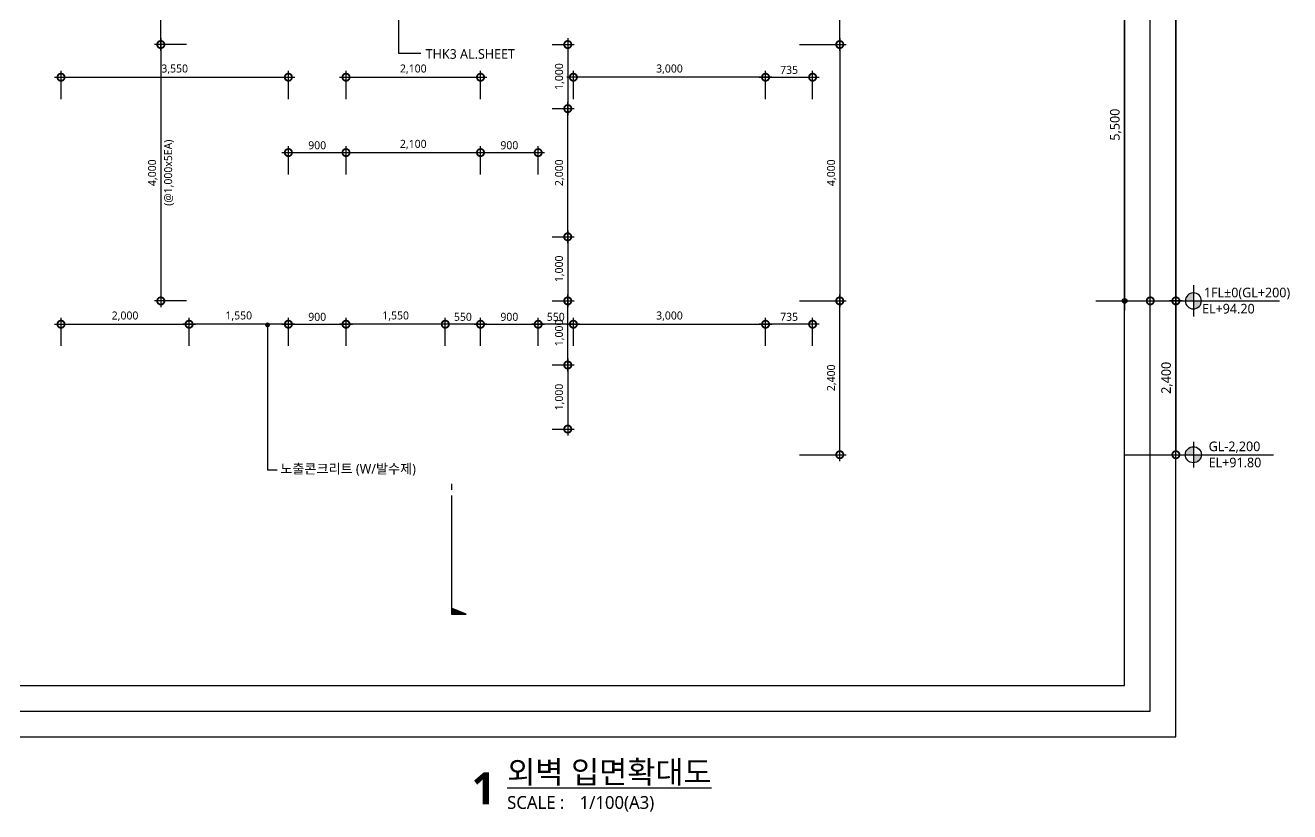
# Model space of a CAD drawing. Header units: millimetres. Extents: x 2568 to 292571, y 1285 to 27671.
# Drawn here: x 89398 to 109140, y 1285 to 13555 of the extents above; entities that cross this region are included whole.
import ezdxf
from ezdxf import colors
from ezdxf.entities.mleader import LeaderData, LeaderLine
from ezdxf.enums import TextEntityAlignment as Align
from ezdxf.math import Vec2, Vec3

# ---------------------------------------------------------------- set-up
doc = ezdxf.new("R2010")
doc.units = ezdxf.units.MM
doc.header["$LTSCALE"] = 200
doc.layers.get('DEFPOINTS').update_dxf_attribs({"color": 137})
for name, color, linetype in [('A-dim', 7, 'Continuous'), ('A-dims', 7, 'Continuous'), ('DIM-INT', 7, 'Continuous'), ('SYM', 6, 'Continuous'), ('SYM-LEAD', 6, 'Continuous'), ('SYM-LEVEL', 7, 'Continuous'), ('TAG', 6, 'Continuous'), ('TEXT', 3, 'Continuous')]:
    doc.layers.add(name, color=color, linetype=linetype)
doc.layers.add('NOPLOT', color=191, linetype='Continuous', plot=False)
doc.styles.add('$0$스타일1', font='malgun.ttf')
doc.styles.add('ARIAL', font='malgun.ttf')
doc.styles.add('T1', font='malgun.ttf')
doc.styles.add('TEXT', font='malgun.ttf')
doc.styles.add('XR-sec$0$스타일1', font='malgun.ttf')
doc.styles.add('맑은고딕', font='malgun.ttf')
doc.styles.add('스타일1', font='malgun.ttf')
doc.styles.add('스타일2', font='malgunbd.ttf')
doc.dimstyles.new('CJA', dxfattribs={"dimscale": 300, "dimtxt": 2.7, "dimasz": 1, "dimexe": 2, "dimexo": 3, "dimgap": 1, "dimtad": 1, "dimdec": 0, "dimzin": 1, "dimdsep": 46, "dimlunit": 6, "dimtxsty": '$0$스타일1', "dimblk": 'CJDOT', "dimcen": 0.09, "dimdle": 1, "dimclrd": 256, "dimclre": 256, "dimclrt": 3, "dimadec": 0, "dimazin": 0, "dimtfac": 1, "dimtdec": 0, "dimtix": 1, "dimtmove": 2, "dimatfit": 3, "dimldrblk": 'CJDOT', "dimfxl": 1, "dimtolj": 1, "dimtzin": 1, "dimarcsym": 0})
doc.dimstyles.new('DIM-QD 1', dxfattribs={"dimtxt": 3, "dimasz": 1.5, "dimexe": 1, "dimexo": 0, "dimgap": 1, "dimtad": 1, "dimdec": 3, "dimdsep": 46, "dimlunit": 6, "dimtxsty": '스타일1', "dimblk1": 'ARCHTICK', "dimblk2": 'ARCHTICK', "dimsah": 1, "dimcen": 0, "dimclrd": 256, "dimclre": 256, "dimclrt": 3, "dimazin": 2, "dimtfac": 1, "dimtdec": 3, "dimtix": 1, "dimtmove": 2, "dimatfit": 3, "dimldrblk": 'ARCHTICK', "dimfxl": 1, "dimtolj": 1, "dimtzin": 0, "dimarcsym": 0})
doc.dimstyles.new('GAUN-50', dxfattribs={"dimscale": 50, "dimtxt": 3, "dimasz": 1, "dimexe": 2, "dimexo": 3, "dimgap": 1, "dimtad": 1, "dimdec": 0, "dimzin": 1, "dimdsep": 46, "dimlunit": 6, "dimtxsty": '스타일1', "dimblk": 'GAUN-DOT', "dimcen": -2, "dimdle": 2, "dimclrd": 256, "dimclre": 256, "dimclrt": 3, "dimadec": 0, "dimazin": 0, "dimtfac": 1, "dimtdec": 0, "dimtix": 1, "dimtmove": 2, "dimatfit": 3, "dimldrblk": 'DOTSMALL', "dimfxl": 1, "dimtolj": 1, "dimtzin": 1, "dimarcsym": 0})
doc.dimstyles.new('HDA-P(N100)', dxfattribs={"dimscale": 50, "dimtxt": 3, "dimasz": 1, "dimexe": 2, "dimexo": 2, "dimgap": 1, "dimtad": 1, "dimdec": 0, "dimzin": 1, "dimdsep": 46, "dimlunit": 6, "dimtxsty": 'T1', "dimblk": 'Z_DOT', "dimcen": 1, "dimclrd": 256, "dimclrt": 3, "dimadec": 0, "dimazin": 0, "dimtfac": 1, "dimtdec": 0, "dimtix": 1, "dimtmove": 2, "dimatfit": 3, "dimldrblk": 'DOT', "dimfxl": 1, "dimtolj": 1, "dimtzin": 1, "dimarcsym": 0})

# ---------------------------------------------------------------- blocks, each defined once
blk = doc.blocks.new('*U388')
at = {"linetype": 'ByBlock', "lineweight": -2}
h = blk.add_hatch(color=0, dxfattribs=at)
h.paths.add_polyline_path([(0, 300, 0.198912), (-212, 212), (0, 424)])
h.paths.add_polyline_path([(-212, -212), (-424, 0), (-212, 212, 0.414214)])
h.paths.add_polyline_path([(-212, -212, 0.198912), (0, -300), (0, -424)])
blk.add_hatch(color=0, dxfattribs=at).paths.add_polyline_path([(-250, -21238), (0, -21138), (0, -21238)])
at = {"color": 0, "linetype": 'ByBlock', "lineweight": -2}
blk.add_lwpolyline([(0, 300, 1), (0, -300, 1), (0, 300), (0, 424), (-424, 0), (0, -424), (0, -300), (0, -424)], format="xyb", dxfattribs=at)
for points in [[(0, -300), (0, -972)], [(0, -1072), (0, -1172)], [(0, -19022), (0, -19122)], [(0, -19222), (0, -21238), (-250, -21238), (0, -21138)]]:
    blk.add_lwpolyline(points, dxfattribs=at)
at = {"color": 6, "style": 'TEXT', "width": 0.9}
blk.add_attdef('상세번호', text='', height=225, dxfattribs=at).set_placement((0, 0), align=Align.MIDDLE_CENTER)
blk = doc.blocks.new('dwgtitle')
at = {"layer": 'SYM', "color": 3, "style": '스타일1'}
blk.add_text('SCALE :', height=4, dxfattribs=at).set_placement((12.25, -1.4))
for tag, p, height in [('%%UTITLE', (12.25, 6.59), 7), ('1/100', (34.89, -1.4), 4)]:
    blk.add_attdef(tag, p, '', height=height, dxfattribs=at)
at = {"layer": 'SYM', "color": 6, "style": '스타일2'}
blk.add_attdef('A', text='', height=10, dxfattribs=at).set_placement((4.89, 5), align=Align.MIDDLE)
blk = doc.blocks.new('_DotSmall')
at = {"color": 0, "linetype": 'ByBlock', "const_width": 0.5}
blk.add_lwpolyline([(-0.0625, 0, 1), (0.0625, 0, 1)], format="xyb", close=True, dxfattribs=at)
blk = doc.blocks.new('*D157')
at = {"layer": 'DEFPOINTS', "color": 0, "transparency": 16777216}
for p in [(101335, 13255), (101335, 9255), (102115, 9255)]:
    blk.add_point(p, dxfattribs=at)
at = {"layer": 'DIM-INT', "color": 7, "lineweight": -2, "transparency": 16777216}
for p, q in [((101485, 13255), (102215, 13255)), ((102115, 13355), (102115, 9155)), ((101485, 9255), (102215, 9255))]:
    blk.add_line(p, q, dxfattribs=at)
at = {"layer": 'DIM-INT', "color": 7, "lineweight": -2, "transparency": 16777216, "xscale": 225, "yscale": 225, "zscale": 225}
for p, rotation in [((102115, 13255), 90), ((102115, 9255), 270)]:
    blk.add_blockref('_DotSmall', p, dxfattribs=dict(at, rotation=rotation))
at = {"layer": 'DIM-INT', "color": 3, "transparency": 16777216, "insert": (101990, 11255), "char_height": 125, "attachment_point": 5, "rotation": 90, "style": '스타일1'}
blk.add_mtext('\\A1;4,000', dxfattribs=at)
blk = doc.blocks.new('CJDOT')
blk.add_line((-2, 0), (2, 0))
at = {"const_width": 0.5}
blk.add_lwpolyline([(-0.25, 0, 1), (0.25, 0, 1)], format="xyb", close=True, dxfattribs=at)
blk = doc.blocks.new('*D158')
at = {"layer": 'DEFPOINTS', "color": 0, "transparency": 16777216}
for p in [(101335, 9255), (102115, 9255), (101335, 6855)]:
    blk.add_point(p, dxfattribs=at)
at = {"layer": 'DIM-INT', "color": 7, "lineweight": -2, "transparency": 16777216}
for p, q in [((102115, 6755), (102115, 9355)), ((101485, 9255), (102215, 9255)), ((101485, 6855), (102215, 6855))]:
    blk.add_line(p, q, dxfattribs=at)
at = {"layer": 'DIM-INT', "color": 7, "lineweight": -2, "transparency": 16777216, "xscale": 225, "yscale": 225, "zscale": 225}
for p, rotation in [((102115, 9255), 90), ((102115, 6855), 270)]:
    blk.add_blockref('_DotSmall', p, dxfattribs=dict(at, rotation=rotation))
at = {"layer": 'DIM-INT', "color": 3, "transparency": 16777216, "insert": (101990, 8055), "char_height": 125, "attachment_point": 5, "rotation": 90, "style": '스타일1'}
blk.add_mtext('\\A1;2,400', dxfattribs=at)
blk = doc.blocks.new('*D159')
at = {"layer": 'DEFPOINTS', "color": 0, "transparency": 16777216}
for p in [(101806, 15255), (102115, 15255), (101806, 13255)]:
    blk.add_point(p, dxfattribs=at)
at = {"layer": 'DIM-INT', "color": 7, "lineweight": -2, "transparency": 16777216}
for p, q in [((101956, 15255), (102215, 15255)), ((102115, 13155), (102115, 15355)), ((101956, 13255), (102215, 13255))]:
    blk.add_line(p, q, dxfattribs=at)
at = {"layer": 'DIM-INT', "color": 7, "lineweight": -2, "transparency": 16777216, "xscale": 225, "yscale": 225, "zscale": 225}
for p, rotation in [((102115, 15255), 90), ((102115, 13255), 270)]:
    blk.add_blockref('_DotSmall', p, dxfattribs=dict(at, rotation=rotation))
at = {"layer": 'DIM-INT', "color": 3, "transparency": 16777216, "insert": (101990, 14255), "char_height": 125, "attachment_point": 5, "rotation": 90, "style": '스타일1'}
blk.add_mtext('\\A1;2,000', dxfattribs=at)
blk = doc.blocks.new('*D162')
at = {"layer": 'DEFPOINTS', "color": 0, "transparency": 16777216}
for p in [(96506, 11569), (94406, 11079), (96506, 11079)]:
    blk.add_point(p, dxfattribs=at)
at = {"layer": 'DIM-INT', "color": 7, "lineweight": -2, "transparency": 16777216}
for p, q in [((94406, 11229), (94406, 11669)), ((96506, 11229), (96506, 11669)), ((94306, 11569), (96606, 11569))]:
    blk.add_line(p, q, dxfattribs=at)
at = {"layer": 'DIM-INT', "color": 7, "lineweight": -2, "transparency": 16777216, "xscale": 225, "yscale": 225, "zscale": 225, "rotation": 180}
blk.add_blockref('_DotSmall', (94406, 11569), dxfattribs=at)
at = {"layer": 'DIM-INT', "color": 7, "lineweight": -2, "transparency": 16777216, "xscale": 225, "yscale": 225, "zscale": 225}
blk.add_blockref('_DotSmall', (96506, 11569), dxfattribs=at)
at = {"layer": 'DIM-INT', "color": 3, "transparency": 16777216, "insert": (95456, 11694), "char_height": 125, "attachment_point": 5, "style": '스타일1'}
blk.add_mtext('\\A1;2,100', dxfattribs=at)
blk = doc.blocks.new('*D163')
at = {"layer": 'DEFPOINTS', "color": 0, "transparency": 16777216}
for p in [(94406, 11569), (93506, 11079), (94406, 11079)]:
    blk.add_point(p, dxfattribs=at)
at = {"layer": 'DIM-INT', "color": 7, "lineweight": -2, "transparency": 16777216}
for p, q in [((93506, 11229), (93506, 11669)), ((94406, 11229), (94406, 11669)), ((93406, 11569), (94506, 11569))]:
    blk.add_line(p, q, dxfattribs=at)
at = {"layer": 'DIM-INT', "color": 7, "lineweight": -2, "transparency": 16777216, "xscale": 225, "yscale": 225, "zscale": 225, "rotation": 180}
blk.add_blockref('_DotSmall', (93506, 11569), dxfattribs=at)
at = {"layer": 'DIM-INT', "color": 7, "lineweight": -2, "transparency": 16777216, "xscale": 225, "yscale": 225, "zscale": 225}
blk.add_blockref('_DotSmall', (94406, 11569), dxfattribs=at)
at = {"layer": 'DIM-INT', "color": 3, "transparency": 16777216, "insert": (93956, 11683), "char_height": 125, "attachment_point": 5, "style": '스타일1'}
blk.add_mtext('\\A1;900', dxfattribs=at)
blk = doc.blocks.new('*D164')
at = {"layer": 'DEFPOINTS', "color": 0, "transparency": 16777216}
for p in [(97406, 11569), (96506, 11079), (97406, 11079)]:
    blk.add_point(p, dxfattribs=at)
at = {"layer": 'DIM-INT', "color": 7, "lineweight": -2, "transparency": 16777216}
for p, q in [((96506, 11229), (96506, 11669)), ((97406, 11229), (97406, 11669)), ((96406, 11569), (97506, 11569))]:
    blk.add_line(p, q, dxfattribs=at)
at = {"layer": 'DIM-INT', "color": 7, "lineweight": -2, "transparency": 16777216, "xscale": 225, "yscale": 225, "zscale": 225, "rotation": 180}
blk.add_blockref('_DotSmall', (96506, 11569), dxfattribs=at)
at = {"layer": 'DIM-INT', "color": 7, "lineweight": -2, "transparency": 16777216, "xscale": 225, "yscale": 225, "zscale": 225}
blk.add_blockref('_DotSmall', (97406, 11569), dxfattribs=at)
at = {"layer": 'DIM-INT', "color": 3, "transparency": 16777216, "insert": (96956, 11683), "char_height": 125, "attachment_point": 5, "style": '스타일1'}
blk.add_mtext('\\A1;900', dxfattribs=at)
blk = doc.blocks.new('*D165')
at = {"layer": 'DEFPOINTS', "color": 0, "transparency": 16777216}
for p in [(97956, 12745), (97956, 12255), (100956, 12255)]:
    blk.add_point(p, dxfattribs=at)
at = {"layer": 'DIM-INT', "color": 7, "lineweight": -2, "transparency": 16777216}
for p, q in [((97956, 12405), (97956, 12845)), ((100956, 12405), (100956, 12845)), ((101056, 12745), (97856, 12745))]:
    blk.add_line(p, q, dxfattribs=at)
at = {"layer": 'DIM-INT', "color": 7, "lineweight": -2, "transparency": 16777216, "xscale": 225, "yscale": 225, "zscale": 225, "rotation": 180}
blk.add_blockref('_DotSmall', (97956, 12745), dxfattribs=at)
at = {"layer": 'DIM-INT', "color": 7, "lineweight": -2, "transparency": 16777216, "xscale": 225, "yscale": 225, "zscale": 225}
blk.add_blockref('_DotSmall', (100956, 12745), dxfattribs=at)
at = {"layer": 'DIM-INT', "color": 3, "transparency": 16777216, "insert": (99456, 12870), "char_height": 125, "attachment_point": 5, "style": '스타일1'}
blk.add_mtext('\\A1;3,000', dxfattribs=at)
blk = doc.blocks.new('*D166')
at = {"layer": 'DEFPOINTS', "color": 0, "transparency": 16777216}
for p in [(101691, 12745), (100956, 12255), (101691, 12255)]:
    blk.add_point(p, dxfattribs=at)
at = {"layer": 'DIM-INT', "color": 7, "lineweight": -2, "transparency": 16777216}
for p, q in [((100956, 12405), (100956, 12845)), ((101691, 12405), (101691, 12845)), ((100856, 12745), (101791, 12745))]:
    blk.add_line(p, q, dxfattribs=at)
at = {"layer": 'DIM-INT', "color": 7, "lineweight": -2, "transparency": 16777216, "xscale": 225, "yscale": 225, "zscale": 225, "rotation": 180}
blk.add_blockref('_DotSmall', (100956, 12745), dxfattribs=at)
at = {"layer": 'DIM-INT', "color": 7, "lineweight": -2, "transparency": 16777216, "xscale": 225, "yscale": 225, "zscale": 225}
blk.add_blockref('_DotSmall', (101691, 12745), dxfattribs=at)
at = {"layer": 'DIM-INT', "color": 3, "transparency": 16777216, "insert": (101324, 12859), "char_height": 125, "attachment_point": 5, "style": '스타일1'}
blk.add_mtext('\\A1;735', dxfattribs=at)
blk = doc.blocks.new('*D167')
at = {"layer": 'DEFPOINTS', "color": 0, "transparency": 16777216}
for p in [(93506, 12745), (89956, 12255), (93506, 12255)]:
    blk.add_point(p, dxfattribs=at)
at = {"layer": 'DIM-INT', "color": 7, "lineweight": -2, "transparency": 16777216}
for p, q in [((89956, 12405), (89956, 12845)), ((93506, 12405), (93506, 12845)), ((89856, 12745), (93606, 12745))]:
    blk.add_line(p, q, dxfattribs=at)
at = {"layer": 'DIM-INT', "color": 7, "lineweight": -2, "transparency": 16777216, "xscale": 225, "yscale": 225, "zscale": 225, "rotation": 180}
blk.add_blockref('_DotSmall', (89956, 12745), dxfattribs=at)
at = {"layer": 'DIM-INT', "color": 7, "lineweight": -2, "transparency": 16777216, "xscale": 225, "yscale": 225, "zscale": 225}
blk.add_blockref('_DotSmall', (93506, 12745), dxfattribs=at)
at = {"layer": 'DIM-INT', "color": 3, "transparency": 16777216, "insert": (91731, 12870), "char_height": 125, "attachment_point": 5, "style": '스타일1'}
blk.add_mtext('\\A1;3,550', dxfattribs=at)
blk = doc.blocks.new('*D177')
at = {"layer": 'DEFPOINTS', "color": 0, "transparency": 16777216}
for p in [(91514, 15255), (91823, 15255), (91823, 13255)]:
    blk.add_point(p, dxfattribs=at)
at = {"layer": 'DIM-INT', "color": 7, "lineweight": -2, "transparency": 16777216}
for p, q in [((91673, 15255), (91414, 15255)), ((91514, 13155), (91514, 15355)), ((91673, 13255), (91414, 13255))]:
    blk.add_line(p, q, dxfattribs=at)
at = {"layer": 'DIM-INT', "color": 7, "lineweight": -2, "transparency": 16777216, "xscale": 225, "yscale": 225, "zscale": 225}
for p, rotation in [((91514, 15255), 90), ((91514, 13255), 270)]:
    blk.add_blockref('_DotSmall', p, dxfattribs=dict(at, rotation=rotation))
at = {"layer": 'DIM-INT', "color": 3, "transparency": 16777216, "insert": (91389, 14255), "char_height": 125, "attachment_point": 5, "rotation": 90, "style": '스타일1'}
blk.add_mtext('\\A1;2,000', dxfattribs=at)
blk = doc.blocks.new('*D178')
at = {"layer": 'DEFPOINTS', "color": 0, "transparency": 16777216}
for p in [(92064, 13255), (91514, 9255), (92064, 9255)]:
    blk.add_point(p, dxfattribs=at)
at = {"layer": 'DIM-INT', "color": 7, "lineweight": -2, "transparency": 16777216}
for p, q in [((91914, 13255), (91414, 13255)), ((91514, 13355), (91514, 9155)), ((91914, 9255), (91414, 9255))]:
    blk.add_line(p, q, dxfattribs=at)
at = {"layer": 'DIM-INT', "color": 7, "lineweight": -2, "transparency": 16777216, "xscale": 225, "yscale": 225, "zscale": 225}
for p, rotation in [((91514, 13255), 90), ((91514, 9255), 270)]:
    blk.add_blockref('_DotSmall', p, dxfattribs=dict(at, rotation=rotation))
at = {"layer": 'DIM-INT', "color": 3, "transparency": 16777216, "char_height": 125, "attachment_point": 5, "rotation": 90, "style": '스타일1'}
for s, insert in [('\\A1;(@1,000x5EA)', (91642, 11255)), ('\\A1;4,000', (91389, 11255))]:
    blk.add_mtext(s, dxfattribs=dict(at, insert=insert))
blk = doc.blocks.new('GAUN-DOT')
at = {"linetype": 'ByBlock'}
for p, q in [((2, 0), (-2, 0)), ((0, -2), (0, 2))]:
    blk.add_line(p, q, dxfattribs=at)
at = {"const_width": 2.25}
blk.add_lwpolyline([(0, 0.28125, 1), (0, -0.28125, 1)], format="xyb", close=True, dxfattribs=at)
blk = doc.blocks.new('*D194')
at = {"layer": 'A-dim', "lineweight": -2, "transparency": 16777216}
for p, q in [((106163, 20355), (107463, 20355)), ((107363, 20305), (107363, 9305)), ((106163, 9255), (107463, 9255))]:
    blk.add_line(p, q, dxfattribs=at)
at = {"layer": 'DEFPOINTS', "color": 0, "transparency": 16777216}
for p in [(106013, 20355), (106013, 9255), (107363, 9255)]:
    blk.add_point(p, dxfattribs=at)
at = {"layer": 'A-dim', "lineweight": -2, "transparency": 16777216, "xscale": 50, "yscale": 50, "zscale": 50}
for p, rotation in [((107363, 20355), 90), ((107363, 9255), 270)]:
    blk.add_blockref('GAUN-DOT', p, dxfattribs=dict(at, rotation=rotation))
at = {"layer": 'A-dim', "color": 3, "transparency": 16777216, "insert": (107223, 14805), "char_height": 150, "attachment_point": 5, "rotation": 90, "style": '스타일1'}
blk.add_mtext('\\A1;11,100', dxfattribs=at)
blk = doc.blocks.new('Z_DOT')
at = {"layer": 'A-dims', "color": 0}
for p, q in [((-3, 0), (3, 0)), ((0, -3), (0, 3))]:
    blk.add_line(p, q, dxfattribs=at)
for radius in [0.75, 0.375]:
    blk.add_circle((0, 0), radius, dxfattribs=at)
blk = doc.blocks.new('*D195')
at = {"layer": 'A-dim', "color": 0, "lineweight": -2, "transparency": 16777216}
for p, q in [((106113, 14755), (106663, 14755)), ((106113, 9255), (106663, 9255))]:
    blk.add_line(p, q, dxfattribs=at)
at = {"layer": 'A-dim', "lineweight": -2, "transparency": 16777216}
blk.add_line((106563, 14705), (106563, 9305), dxfattribs=at)
at = {"layer": 'DEFPOINTS', "color": 0, "transparency": 16777216}
for p in [(106013, 14755), (106013, 9255), (106563, 9255)]:
    blk.add_point(p, dxfattribs=at)
at = {"layer": 'A-dim', "lineweight": -2, "transparency": 16777216, "xscale": 50, "yscale": 50, "zscale": 50}
for p, rotation in [((106563, 14755), 90), ((106563, 9255), 270)]:
    blk.add_blockref('Z_DOT', p, dxfattribs=dict(at, rotation=rotation))
at = {"layer": 'A-dim', "color": 3, "transparency": 16777216, "insert": (106423, 12005), "char_height": 150, "attachment_point": 5, "rotation": 90, "style": 'T1'}
blk.add_mtext('\\A1;5,500', dxfattribs=at)
blk = doc.blocks.new('_DOT')
at = {"color": 0, "linetype": 'ByBlock'}
blk.add_line((-0.5, 0), (-1, 0), dxfattribs=at)
at = {"color": 0, "linetype": 'ByBlock', "const_width": 0.5}
blk.add_lwpolyline([(-0.25, 0, 1), (0.25, 0, 1)], format="xyb", close=True, dxfattribs=at)
blk = doc.blocks.new('*D196')
at = {"layer": 'A-dim', "lineweight": -2, "transparency": 16777216}
for p, q in [((106563, 9255), (107463, 9255)), ((107363, 9205), (107363, 6905)), ((106563, 6855), (107463, 6855))]:
    blk.add_line(p, q, dxfattribs=at)
at = {"layer": 'DEFPOINTS', "color": 0, "transparency": 16777216}
for p in [(106413, 9255), (106413, 6855), (107363, 6855)]:
    blk.add_point(p, dxfattribs=at)
at = {"layer": 'A-dim', "lineweight": -2, "transparency": 16777216, "xscale": 50, "yscale": 50, "zscale": 50}
for p, rotation in [((107363, 9255), 90), ((107363, 6855), 270)]:
    blk.add_blockref('GAUN-DOT', p, dxfattribs=dict(at, rotation=rotation))
at = {"layer": 'A-dim', "color": 3, "transparency": 16777216, "insert": (107223, 8055), "char_height": 150, "attachment_point": 5, "rotation": 90, "style": '스타일1'}
blk.add_mtext('\\A1;2,400', dxfattribs=at)
blk = doc.blocks.new('*D197')
at = {"layer": 'A-dim', "lineweight": -2, "transparency": 16777216}
for p, q in [((106163, 19255), (107063, 19255)), ((106963, 9305), (106963, 19205)), ((106163, 9255), (107063, 9255))]:
    blk.add_line(p, q, dxfattribs=at)
at = {"layer": 'DEFPOINTS', "color": 0, "transparency": 16777216}
for p in [(106013, 19255), (106963, 19255), (106013, 9255)]:
    blk.add_point(p, dxfattribs=at)
at = {"layer": 'A-dim', "lineweight": -2, "transparency": 16777216, "xscale": 50, "yscale": 50, "zscale": 50}
for p, rotation in [((106963, 19255), 90), ((106963, 9255), 270)]:
    blk.add_blockref('GAUN-DOT', p, dxfattribs=dict(at, rotation=rotation))
at = {"layer": 'A-dim', "color": 3, "transparency": 16777216, "insert": (106823, 14255), "char_height": 150, "attachment_point": 5, "rotation": 90, "style": '스타일1'}
blk.add_mtext('\\A1;10,000', dxfattribs=at)
blk = doc.blocks.new('XR-sec$0$LEVEL1')
at = {"layer": 'SYM-LEVEL'}
h = blk.add_hatch(color=6, dxfattribs=at)
edge = h.paths.add_edge_path()
edge.add_ellipse((4.87, 0), major_axis=(1.77, 1.77), ratio=1, start_angle=405, end_angle=495)
edge.add_line((2.37, 0), (4.87, 0))
edge.add_line((4.87, 0), (4.87, 2.5))
edge = h.paths.add_edge_path()
edge.add_ellipse((4.87, 0), major_axis=(1.77, 1.77), ratio=1, start_angle=225, end_angle=315)
edge.add_line((7.37, 0), (4.87, 0))
edge.add_line((4.87, 0), (4.87, -2.5))
at = {"layer": 'SYM-LEVEL', "color": 6}
for p, q in [((4.87, 4.87), (4.87, -4.87)), ((0, 0), (9.74, 0)), ((9.07, 0), (31.8, 0))]:
    blk.add_line(p, q, dxfattribs=at)
blk.add_ellipse((4.87, 0), major_axis=(1.77, 1.77), ratio=1, start_param=5.497787, end_param=11.780972, dxfattribs=at)
at = {"layer": 'SYM-LEVEL', "color": 3, "style": 'XR-sec$0$스타일1'}
for tag, p in [('1층-바닥마감', (8.16, 1.11)), ('EL-+100', (8.16, -3.93))]:
    blk.add_attdef(tag, p, '', height=3, dxfattribs=at)
blk = doc.blocks.new('level-p&e')
at = {"layer": 'TAG', "ltscale": 0.2}
h = blk.add_hatch(color=256, dxfattribs=at)
h.paths.add_polyline_path([(0, 2.5, 0.414214), (-2.5, 0), (0, 0)])
h.paths.add_polyline_path([(2.5, 0), (0, 0), (0, -2.5, 0.414214)])
at = {"layer": 'TAG'}
for p, q in [((0, 4), (0, -4)), ((-4, 0), (25, 0))]:
    blk.add_line(p, q, dxfattribs=at)
at = {"layer": 'TAG', "ltscale": 0.2}
blk.add_circle((0, 0), 2.5, dxfattribs=at)
at = {"layer": 'TAG', "color": 3, "style": 'ARIAL'}
for tag, p in [('1층바닥마감', (4.78, 1.11)), ('EL±0', (4.78, -3.93))]:
    blk.add_attdef(tag, p, '', height=3, dxfattribs=at)
blk = doc.blocks.new('*D200')
at = {"layer": 'DEFPOINTS', "color": 0, "transparency": 16777216}
for p in [(96506, 12745), (94406, 12255), (96506, 12255)]:
    blk.add_point(p, dxfattribs=at)
at = {"layer": 'DIM-INT', "color": 7, "lineweight": -2, "transparency": 16777216}
for p, q in [((94406, 12405), (94406, 12845)), ((96506, 12405), (96506, 12845)), ((94306, 12745), (96606, 12745))]:
    blk.add_line(p, q, dxfattribs=at)
at = {"layer": 'DIM-INT', "color": 7, "lineweight": -2, "transparency": 16777216, "xscale": 225, "yscale": 225, "zscale": 225, "rotation": 180}
blk.add_blockref('_DotSmall', (94406, 12745), dxfattribs=at)
at = {"layer": 'DIM-INT', "color": 7, "lineweight": -2, "transparency": 16777216, "xscale": 225, "yscale": 225, "zscale": 225}
blk.add_blockref('_DotSmall', (96506, 12745), dxfattribs=at)
at = {"layer": 'DIM-INT', "color": 3, "transparency": 16777216, "insert": (95456, 12870), "char_height": 125, "attachment_point": 5, "style": '스타일1'}
blk.add_mtext('\\A1;2,100', dxfattribs=at)
blk = doc.blocks.new('*D203')
at = {"layer": 'DEFPOINTS', "color": 0, "transparency": 16777216}
for p in [(97472, 10255), (97472, 9255), (97868, 9255)]:
    blk.add_point(p, dxfattribs=at)
at = {"layer": 'DIM-INT', "color": 7, "lineweight": -2, "transparency": 16777216}
for p, q in [((97868, 10355), (97868, 9155)), ((97622, 10255), (97968, 10255)), ((97622, 9255), (97968, 9255))]:
    blk.add_line(p, q, dxfattribs=at)
at = {"layer": 'DIM-INT', "color": 7, "lineweight": -2, "transparency": 16777216, "xscale": 225, "yscale": 225, "zscale": 225}
for p, rotation in [((97868, 10255), 90), ((97868, 9255), 270)]:
    blk.add_blockref('_DotSmall', p, dxfattribs=dict(at, rotation=rotation))
at = {"layer": 'DIM-INT', "color": 3, "transparency": 16777216, "insert": (97742, 9755), "char_height": 125, "attachment_point": 5, "rotation": 90, "style": '스타일1'}
blk.add_mtext('\\A1;1,000', dxfattribs=at)
blk = doc.blocks.new('*D204')
at = {"layer": 'DEFPOINTS', "color": 0, "transparency": 16777216}
for p in [(97472, 12255), (97868, 12255), (97472, 10255)]:
    blk.add_point(p, dxfattribs=at)
at = {"layer": 'DIM-INT', "color": 7, "lineweight": -2, "transparency": 16777216}
for p, q in [((97622, 12255), (97968, 12255)), ((97868, 10155), (97868, 12355)), ((97622, 10255), (97968, 10255))]:
    blk.add_line(p, q, dxfattribs=at)
at = {"layer": 'DIM-INT', "color": 7, "lineweight": -2, "transparency": 16777216, "xscale": 225, "yscale": 225, "zscale": 225}
for p, rotation in [((97868, 12255), 90), ((97868, 10255), 270)]:
    blk.add_blockref('_DotSmall', p, dxfattribs=dict(at, rotation=rotation))
at = {"layer": 'DIM-INT', "color": 3, "transparency": 16777216, "insert": (97743, 11255), "char_height": 125, "attachment_point": 5, "rotation": 90, "style": '스타일1'}
blk.add_mtext('\\A1;2,000', dxfattribs=at)
blk = doc.blocks.new('*D205')
at = {"layer": 'DEFPOINTS', "color": 0, "transparency": 16777216}
for p in [(97472, 13255), (97472, 12255), (97868, 12255)]:
    blk.add_point(p, dxfattribs=at)
at = {"layer": 'DIM-INT', "color": 7, "lineweight": -2, "transparency": 16777216}
for p, q in [((97622, 13255), (97968, 13255)), ((97868, 13355), (97868, 12155)), ((97622, 12255), (97968, 12255))]:
    blk.add_line(p, q, dxfattribs=at)
at = {"layer": 'DIM-INT', "color": 7, "lineweight": -2, "transparency": 16777216, "xscale": 225, "yscale": 225, "zscale": 225}
for p, rotation in [((97868, 13255), 90), ((97868, 12255), 270)]:
    blk.add_blockref('_DotSmall', p, dxfattribs=dict(at, rotation=rotation))
at = {"layer": 'DIM-INT', "color": 3, "transparency": 16777216, "insert": (97742, 12755), "char_height": 125, "attachment_point": 5, "rotation": 90, "style": '스타일1'}
blk.add_mtext('\\A1;1,000', dxfattribs=at)
blk = doc.blocks.new('*D349')
at = {"layer": 'DEFPOINTS', "color": 0, "transparency": 16777216}
for p in [(91956, 8891), (89956, 8402), (91956, 8402)]:
    blk.add_point(p, dxfattribs=at)
at = {"layer": 'DIM-INT', "color": 7, "lineweight": -2, "transparency": 16777216}
for p, q in [((89856, 8891), (92056, 8891)), ((89956, 8552), (89956, 8991)), ((91956, 8552), (91956, 8991))]:
    blk.add_line(p, q, dxfattribs=at)
at = {"layer": 'DIM-INT', "color": 7, "lineweight": -2, "transparency": 16777216, "xscale": 225, "yscale": 225, "zscale": 225, "rotation": 180}
blk.add_blockref('_DotSmall', (89956, 8891), dxfattribs=at)
at = {"layer": 'DIM-INT', "color": 7, "lineweight": -2, "transparency": 16777216, "xscale": 225, "yscale": 225, "zscale": 225}
blk.add_blockref('_DotSmall', (91956, 8891), dxfattribs=at)
at = {"layer": 'DIM-INT', "color": 3, "transparency": 16777216, "insert": (90956, 9016), "char_height": 125, "attachment_point": 5, "style": '스타일1'}
blk.add_mtext('\\A1;2,000', dxfattribs=at)
blk = doc.blocks.new('*D350')
at = {"layer": 'DEFPOINTS', "color": 0, "transparency": 16777216}
for p in [(91956, 8891), (91956, 8402), (93506, 8402)]:
    blk.add_point(p, dxfattribs=at)
at = {"layer": 'DIM-INT', "color": 7, "lineweight": -2, "transparency": 16777216}
for p, q in [((93606, 8891), (91856, 8891)), ((91956, 8552), (91956, 8991)), ((93506, 8552), (93506, 8991))]:
    blk.add_line(p, q, dxfattribs=at)
at = {"layer": 'DIM-INT', "color": 7, "lineweight": -2, "transparency": 16777216, "xscale": 225, "yscale": 225, "zscale": 225, "rotation": 180}
blk.add_blockref('_DotSmall', (91956, 8891), dxfattribs=at)
at = {"layer": 'DIM-INT', "color": 7, "lineweight": -2, "transparency": 16777216, "xscale": 225, "yscale": 225, "zscale": 225}
blk.add_blockref('_DotSmall', (93506, 8891), dxfattribs=at)
at = {"layer": 'DIM-INT', "color": 3, "transparency": 16777216, "insert": (92731, 9017), "char_height": 125, "attachment_point": 5, "style": '스타일1'}
blk.add_mtext('\\A1;1,550', dxfattribs=at)
blk = doc.blocks.new('*D351')
at = {"layer": 'DEFPOINTS', "color": 0, "transparency": 16777216}
for p in [(94406, 8891), (93506, 8402), (94406, 8402)]:
    blk.add_point(p, dxfattribs=at)
at = {"layer": 'DIM-INT', "color": 7, "lineweight": -2, "transparency": 16777216}
for p, q in [((93406, 8891), (94506, 8891)), ((93506, 8552), (93506, 8991)), ((94406, 8552), (94406, 8991))]:
    blk.add_line(p, q, dxfattribs=at)
at = {"layer": 'DIM-INT', "color": 7, "lineweight": -2, "transparency": 16777216, "xscale": 225, "yscale": 225, "zscale": 225, "rotation": 180}
blk.add_blockref('_DotSmall', (93506, 8891), dxfattribs=at)
at = {"layer": 'DIM-INT', "color": 7, "lineweight": -2, "transparency": 16777216, "xscale": 225, "yscale": 225, "zscale": 225}
blk.add_blockref('_DotSmall', (94406, 8891), dxfattribs=at)
at = {"layer": 'DIM-INT', "color": 3, "transparency": 16777216, "insert": (93956, 9006), "char_height": 125, "attachment_point": 5, "style": '스타일1'}
blk.add_mtext('\\A1;900', dxfattribs=at)
blk = doc.blocks.new('*D352')
at = {"layer": 'DEFPOINTS', "color": 0, "transparency": 16777216}
for p in [(95956, 8891), (95956, 8402), (96506, 8402)]:
    blk.add_point(p, dxfattribs=at)
at = {"layer": 'DIM-INT', "color": 7, "lineweight": -2, "transparency": 16777216}
for p, q in [((96606, 8891), (95856, 8891)), ((95956, 8552), (95956, 8991)), ((96506, 8552), (96506, 8991))]:
    blk.add_line(p, q, dxfattribs=at)
at = {"layer": 'DIM-INT', "color": 7, "lineweight": -2, "transparency": 16777216, "xscale": 225, "yscale": 225, "zscale": 225, "rotation": 180}
blk.add_blockref('_DotSmall', (95956, 8891), dxfattribs=at)
at = {"layer": 'DIM-INT', "color": 7, "lineweight": -2, "transparency": 16777216, "xscale": 225, "yscale": 225, "zscale": 225}
blk.add_blockref('_DotSmall', (96506, 8891), dxfattribs=at)
at = {"layer": 'DIM-INT', "color": 3, "transparency": 16777216, "insert": (96231, 9006), "char_height": 125, "attachment_point": 5, "style": '스타일1'}
blk.add_mtext('\\A1;550', dxfattribs=at)
blk = doc.blocks.new('*D353')
at = {"layer": 'DEFPOINTS', "color": 0, "transparency": 16777216}
for p in [(100956, 8891), (97956, 8402), (100956, 8402)]:
    blk.add_point(p, dxfattribs=at)
at = {"layer": 'DIM-INT', "color": 7, "lineweight": -2, "transparency": 16777216}
for p, q in [((97856, 8891), (101056, 8891)), ((97956, 8552), (97956, 8991)), ((100956, 8552), (100956, 8991))]:
    blk.add_line(p, q, dxfattribs=at)
at = {"layer": 'DIM-INT', "color": 7, "lineweight": -2, "transparency": 16777216, "xscale": 225, "yscale": 225, "zscale": 225, "rotation": 180}
blk.add_blockref('_DotSmall', (97956, 8891), dxfattribs=at)
at = {"layer": 'DIM-INT', "color": 7, "lineweight": -2, "transparency": 16777216, "xscale": 225, "yscale": 225, "zscale": 225}
blk.add_blockref('_DotSmall', (100956, 8891), dxfattribs=at)
at = {"layer": 'DIM-INT', "color": 3, "transparency": 16777216, "insert": (99456, 9016), "char_height": 125, "attachment_point": 5, "style": '스타일1'}
blk.add_mtext('\\A1;3,000', dxfattribs=at)
blk = doc.blocks.new('*D354')
at = {"layer": 'DEFPOINTS', "color": 0, "transparency": 16777216}
for p in [(100956, 8891), (100956, 8402), (101691, 8402)]:
    blk.add_point(p, dxfattribs=at)
at = {"layer": 'DIM-INT', "color": 7, "lineweight": -2, "transparency": 16777216}
for p, q in [((101791, 8891), (100856, 8891)), ((100956, 8552), (100956, 8991)), ((101691, 8552), (101691, 8991))]:
    blk.add_line(p, q, dxfattribs=at)
at = {"layer": 'DIM-INT', "color": 7, "lineweight": -2, "transparency": 16777216, "xscale": 225, "yscale": 225, "zscale": 225, "rotation": 180}
blk.add_blockref('_DotSmall', (100956, 8891), dxfattribs=at)
at = {"layer": 'DIM-INT', "color": 7, "lineweight": -2, "transparency": 16777216, "xscale": 225, "yscale": 225, "zscale": 225}
blk.add_blockref('_DotSmall', (101691, 8891), dxfattribs=at)
at = {"layer": 'DIM-INT', "color": 3, "transparency": 16777216, "insert": (101324, 9006), "char_height": 125, "attachment_point": 5, "style": '스타일1'}
blk.add_mtext('\\A1;735', dxfattribs=at)
blk = doc.blocks.new('*D355')
at = {"layer": 'DEFPOINTS', "color": 0, "transparency": 16777216}
for p in [(97472, 9255), (97868, 9255), (97472, 8255)]:
    blk.add_point(p, dxfattribs=at)
at = {"layer": 'DIM-INT', "color": 7, "lineweight": -2, "transparency": 16777216}
for p, q in [((97868, 8155), (97868, 9355)), ((97622, 9255), (97968, 9255)), ((97622, 8255), (97968, 8255))]:
    blk.add_line(p, q, dxfattribs=at)
at = {"layer": 'DIM-INT', "color": 7, "lineweight": -2, "transparency": 16777216, "xscale": 225, "yscale": 225, "zscale": 225}
for p, rotation in [((97868, 9255), 90), ((97868, 8255), 270)]:
    blk.add_blockref('_DotSmall', p, dxfattribs=dict(at, rotation=rotation))
at = {"layer": 'DIM-INT', "color": 3, "transparency": 16777216, "insert": (97742, 8755), "char_height": 125, "attachment_point": 5, "rotation": 90, "style": '스타일1'}
blk.add_mtext('\\A1;1,000', dxfattribs=at)
blk = doc.blocks.new('*D356')
at = {"layer": 'DEFPOINTS', "color": 0, "transparency": 16777216}
for p in [(97472, 8255), (97472, 7255), (97868, 7255)]:
    blk.add_point(p, dxfattribs=at)
at = {"layer": 'DIM-INT', "color": 7, "lineweight": -2, "transparency": 16777216}
for p, q in [((97868, 8355), (97868, 7155)), ((97622, 8255), (97968, 8255)), ((97622, 7255), (97968, 7255))]:
    blk.add_line(p, q, dxfattribs=at)
at = {"layer": 'DIM-INT', "color": 7, "lineweight": -2, "transparency": 16777216, "xscale": 225, "yscale": 225, "zscale": 225}
for p, rotation in [((97868, 8255), 90), ((97868, 7255), 270)]:
    blk.add_blockref('_DotSmall', p, dxfattribs=dict(at, rotation=rotation))
at = {"layer": 'DIM-INT', "color": 3, "transparency": 16777216, "insert": (97742, 7755), "char_height": 125, "attachment_point": 5, "rotation": 90, "style": '스타일1'}
blk.add_mtext('\\A1;1,000', dxfattribs=at)
blk = doc.blocks.new('_ARCHTICK')
at = {"color": 0, "linetype": 'ByBlock', "const_width": 0.15}
blk.add_lwpolyline([(-0.5, -0.5), (0.5, 0.5)], dxfattribs=at)
blk = doc.blocks.new('*D390')
at = {"layer": 'DEFPOINTS', "color": 0, "transparency": 16777216}
for p in [(94406, 8891), (94406, 8402), (95956, 8402)]:
    blk.add_point(p, dxfattribs=at)
at = {"layer": 'DIM-INT', "color": 7, "lineweight": -2, "transparency": 16777216}
for p, q in [((96056, 8891), (94306, 8891)), ((94406, 8552), (94406, 8991)), ((95956, 8552), (95956, 8991))]:
    blk.add_line(p, q, dxfattribs=at)
at = {"layer": 'DIM-INT', "color": 7, "lineweight": -2, "transparency": 16777216, "xscale": 225, "yscale": 225, "zscale": 225, "rotation": 180}
blk.add_blockref('_DotSmall', (94406, 8891), dxfattribs=at)
at = {"layer": 'DIM-INT', "color": 7, "lineweight": -2, "transparency": 16777216, "xscale": 225, "yscale": 225, "zscale": 225}
blk.add_blockref('_DotSmall', (95956, 8891), dxfattribs=at)
at = {"layer": 'DIM-INT', "color": 3, "transparency": 16777216, "insert": (95181, 9017), "char_height": 125, "attachment_point": 5, "style": '스타일1'}
blk.add_mtext('\\A1;1,550', dxfattribs=at)
blk = doc.blocks.new('*D391')
at = {"layer": 'DEFPOINTS', "color": 0, "transparency": 16777216}
for p in [(97406, 8891), (96506, 8402), (97406, 8402)]:
    blk.add_point(p, dxfattribs=at)
at = {"layer": 'DIM-INT', "color": 7, "lineweight": -2, "transparency": 16777216}
for p, q in [((96406, 8891), (97506, 8891)), ((96506, 8552), (96506, 8991)), ((97406, 8552), (97406, 8991))]:
    blk.add_line(p, q, dxfattribs=at)
at = {"layer": 'DIM-INT', "color": 7, "lineweight": -2, "transparency": 16777216, "xscale": 225, "yscale": 225, "zscale": 225, "rotation": 180}
blk.add_blockref('_DotSmall', (96506, 8891), dxfattribs=at)
at = {"layer": 'DIM-INT', "color": 7, "lineweight": -2, "transparency": 16777216, "xscale": 225, "yscale": 225, "zscale": 225}
blk.add_blockref('_DotSmall', (97406, 8891), dxfattribs=at)
at = {"layer": 'DIM-INT', "color": 3, "transparency": 16777216, "insert": (96956, 9006), "char_height": 125, "attachment_point": 5, "style": '스타일1'}
blk.add_mtext('\\A1;900', dxfattribs=at)
blk = doc.blocks.new('*D392')
at = {"layer": 'DEFPOINTS', "color": 0, "transparency": 16777216}
for p in [(97406, 8891), (97406, 8402), (97956, 8402)]:
    blk.add_point(p, dxfattribs=at)
at = {"layer": 'DIM-INT', "color": 7, "lineweight": -2, "transparency": 16777216}
for p, q in [((98056, 8891), (97306, 8891)), ((97406, 8552), (97406, 8991)), ((97956, 8552), (97956, 8991))]:
    blk.add_line(p, q, dxfattribs=at)
at = {"layer": 'DIM-INT', "color": 7, "lineweight": -2, "transparency": 16777216, "xscale": 225, "yscale": 225, "zscale": 225, "rotation": 180}
blk.add_blockref('_DotSmall', (97406, 8891), dxfattribs=at)
at = {"layer": 'DIM-INT', "color": 7, "lineweight": -2, "transparency": 16777216, "xscale": 225, "yscale": 225, "zscale": 225}
blk.add_blockref('_DotSmall', (97956, 8891), dxfattribs=at)
at = {"layer": 'DIM-INT', "color": 3, "transparency": 16777216, "insert": (97681, 9006), "char_height": 125, "attachment_point": 5, "style": '스타일1'}
blk.add_mtext('\\A1;550', dxfattribs=at)

msp = doc.modelspace()

# ---------------------------------------------------------------- linework, layer by layer
at = {"layer": 'NOPLOT'}
for points in [[(87929.6, 2455.2), (107363, 2455.2), (107363, 26696.5), (87929.6, 26696.5)], [(88329.6, 2855.2), (106963, 2855.2), (106963, 26296.5), (88329.6, 26296.5)], [(88729.6, 3255.2), (106563, 3255.2), (106563, 25896.5), (88729.6, 25896.5)]]:
    msp.add_lwpolyline(points, close=True, dxfattribs=at)

# ---------------------------------------------------------------- block references
at = {"layer": 'SYM', "xscale": 50, "yscale": 50, "zscale": 50}
msp.add_blockref('dwgtitle', (96309.2, 1399.3), dxfattribs=at).add_auto_attribs({'%%UTITLE': '%%u외벽 입면확대도', '1/100': '1/100(A3)', 'A': '1'})
at = {"layer": 'SYM-LEVEL'}
ref = msp.add_blockref('XR-sec$0$LEVEL1', (107392.1, 9255.2), dxfattribs=dict(at, xscale=50, yscale=50, zscale=50))
ref.add_attrib('EL-+100', 'EL+94.20', (107771.3, 9058.8), dxfattribs={"color": 3, "height": 150, "style": 'XR-sec$0$스타일1'})
ref.add_attrib('1층-바닥마감', '1FL%%P0(GL+200)', (107799.9, 9310.4), dxfattribs={"color": 3, "height": 150, "style": 'XR-sec$0$스타일1'})
at = {"layer": 'TAG'}
ref = msp.add_blockref('*U388', (96051.3, 23837.8), dxfattribs=dict(at, xscale=-0.916666666670472, yscale=0.916666666670472, zscale=0.916666666670472))
ref.add_attrib('상세번호', '2', dxfattribs={"layer": '0', "color": 6, "height": 206.3, "style": 'TEXT', "width": 0.9}).set_placement((96054.2, 23837.8), align=Align.MIDDLE_CENTER)
ref = msp.add_blockref('level-p&e', (107635.6, 6855.2), dxfattribs=dict(at, xscale=50, yscale=50, zscale=50))
ref.add_attrib('EL±0', 'EL+91.80', (107874.5, 6658.8), dxfattribs={"color": 3, "height": 150, "style": '맑은고딕'})
ref.add_attrib('1층바닥마감', 'GL-2,200', (107874.5, 6910.4), dxfattribs={"color": 3, "height": 150, "style": '맑은고딕'})

# ---------------------------------------------------------------- texts
at = {"layer": 'TEXT', "color": 3, "style": '스타일1'}
msp.add_text('THK3 AL.SHEET', height=150, dxfattribs=at).set_placement((95649.1, 13032.9))

# ---------------------------------------------------------------- dimensions: what is measured, and where the dimension line sits
at = {"layer": 'A-dim'}
for base, p1, p2, angle, dimstyle, picture, middle in [((107363, 9255.2), (106013, 20355.2), (106013, 9255.2), 270, 'GAUN-50', '*D194', (107222.5, 14805.2)), ((106963, 19255.2), (106013, 9255.2), (106013, 19255.2), 90, 'GAUN-50', '*D197', (106822.5, 14255.2)), ((106563, 9255.2), (106013, 14755.2), (106013, 9255.2), 270, 'HDA-P(N100)', '*D195', (106422.9, 12005.2)), ((107363, 6855.2), (106413, 9255.2), (106413, 6855.2), 270, 'GAUN-50', '*D196', (107222.9, 8055.2))]:
    dim = msp.add_linear_dim(base=base, p1=p1, p2=p2, angle=angle, dimstyle=dimstyle, dxfattribs=at)
    dim.commit()
    dim.dimension.update_dxf_attribs({"geometry": picture, "text_midpoint": middle})
at = {"layer": 'DIM-INT'}
for base, p1, p2, angle, picture, middle in [((91513.8, 15255.2), (91822.6, 13255.2), (91822.6, 15255.2), 90, '*D177', (91388.7, 14255.2)), ((102115, 15255.2), (101806.2, 13255.2), (101806.2, 15255.2), 90, '*D159', (101989.9, 14255.2)), ((97867.9, 12255.2), (97471.7, 13255.2), (97471.7, 12255.2), 270, '*D205', (97742.5, 12755.2)), ((102115, 9255.2), (101334.9, 13255.2), (101334.9, 9255.2), 270, '*D157', (101989.9, 11255.2)), ((97956.2, 12744.8), (100956.2, 12255.2), (97956.2, 12255.2), 180, '*D165', (99456.2, 12869.8)), ((97867.9, 12255.2), (97471.7, 10255.2), (97471.7, 12255.2), 90, '*D204', (97742.8, 11255.2)), ((97867.9, 9255.2), (97471.7, 10255.2), (97471.7, 9255.2), 270, '*D203', (97742.5, 9755.2)), ((97867.9, 9255.2), (97471.7, 8255.2), (97471.7, 9255.2), 90, '*D355', (97742.5, 8755.2)), ((102115, 9255.2), (101334.9, 6855.2), (101334.9, 9255.2), 90, '*D158', (101989.9, 8055.2)), ((91956.2, 8891.4), (93506.2, 8401.8), (91956.2, 8401.8), 180, '*D350', (92731.2, 9016.8)), ((94406.2, 8891.4), (95956.2, 8401.8), (94406.2, 8401.8), 180, '*D390', (95181.2, 9016.8)), ((95956.2, 8891.4), (96506.2, 8401.8), (95956.2, 8401.8), 180, '*D352', (96231.2, 9006)), ((97406.2, 8891.4), (97956.2, 8401.8), (97406.2, 8401.8), 180, '*D392', (97681.2, 9006)), ((100956.2, 8891.4), (101691.2, 8401.8), (100956.2, 8401.8), 180, '*D354', (101323.7, 9006)), ((97867.9, 7255.2), (97471.7, 8255.2), (97471.7, 7255.2), 270, '*D356', (97742.5, 7755.2))]:
    dim = msp.add_linear_dim(base=base, p1=p1, p2=p2, angle=angle, dimstyle='CJA', override={"dimscale": 50, "dimtxt": 2.5, "dimasz": 4.5, "dimtxsty": '스타일1', "dimblk1": 'DotSmall', "dimblk2": 'DotSmall', "dimsah": 1, "dimdle": 2, "dimclrd": 7, "dimclre": 7}, dxfattribs=at)
    dim.commit()
    dim.dimension.update_dxf_attribs({"geometry": picture, "text_midpoint": middle})
dim = msp.add_linear_dim(base=(91513.8, 9255.2), p1=(92063.8, 13255.2), p2=(92063.8, 9255.2), angle=270, text='<>\\X(@1,000x5EA)', dimstyle='CJA', override={"dimscale": 50, "dimtxt": 2.5, "dimasz": 4.5, "dimtxsty": '스타일1', "dimblk1": 'DotSmall', "dimblk2": 'DotSmall', "dimsah": 1, "dimdle": 2, "dimclrd": 7, "dimclre": 7}, dxfattribs=at)
dim.commit()
dim.dimension.update_dxf_attribs({"geometry": '*D178', "text_midpoint": (91513.8, 11255.2)})
for base, p1, p2, picture, middle in [((93506.2, 12744.8), (89956.2, 12255.2), (93506.2, 12255.2), '*D167', (91731.2, 12869.8)), ((96506.2, 12744.8), (94406.2, 12255.2), (96506.2, 12255.2), '*D200', (95456.2, 12870.2)), ((101691.2, 12744.8), (100956.2, 12255.2), (101691.2, 12255.2), '*D166', (101323.7, 12859.4)), ((94406.2, 11568.9), (93506.2, 11079.3), (94406.2, 11079.3), '*D163', (93956.2, 11683.5)), ((96506.2, 11568.9), (94406.2, 11079.3), (96506.2, 11079.3), '*D162', (95456.2, 11694.3)), ((97406.2, 11568.9), (96506.2, 11079.3), (97406.2, 11079.3), '*D164', (96956.2, 11683.5)), ((91956.2, 8891.4), (89956.2, 8401.8), (91956.2, 8401.8), '*D349', (90956.2, 9016.5)), ((94406.2, 8891.4), (93506.2, 8401.8), (94406.2, 8401.8), '*D351', (93956.2, 9006)), ((97406.2, 8891.4), (96506.2, 8401.8), (97406.2, 8401.8), '*D391', (96956.2, 9006)), ((100956.2, 8891.4), (97956.2, 8401.8), (100956.2, 8401.8), '*D353', (99456.2, 9016.5))]:
    dim = msp.add_linear_dim(base=base, p1=p1, p2=p2, dimstyle='CJA', override={"dimscale": 50, "dimtxt": 2.5, "dimasz": 4.5, "dimtxsty": '스타일1', "dimblk1": 'DotSmall', "dimblk2": 'DotSmall', "dimsah": 1, "dimdle": 2, "dimclrd": 7, "dimclre": 7}, dxfattribs=at)
    dim.commit()
    dim.dimension.update_dxf_attribs({"geometry": picture, "text_midpoint": middle})

# ---------------------------------------------------------------- leaders
at = {"layer": 'SYM-LEAD'}
msp.add_leader([(95224.1, 13855.2), (95224.1, 13118.6), (95574.1, 13118.6)], dimstyle='DIM-QD 1', override={"dimscale": 50, "dimasz": 1.5, "dimtad": 0, "dimclrd": 6, "dimldrblk": 'DOT'}, dxfattribs=at)
at = {"layer": 'TAG', "color": 3}
ml = msp.add_multileader_mtext('Standard', dxfattribs=at)
ml.set_content('노출콘크리트 (W/발수제)', color=3, style='맑은고딕')
ml.set_leader_properties(color=6)
ml.set_arrow_properties(name='DOT')
ml.build(insert=Vec2(0, 0))
ml.multileader.update_dxf_attribs({"dogleg_length": 3, "arrow_head_size": 75})
ctx = ml.context
ctx.base_point, ctx.char_height, ctx.arrow_head_size, ctx.landing_gap_size, ctx.plane_origin = Vec3(93330.4, 6618.9), 150, 75, 50, Vec3(92314.4, 9454.7)
notes = []
notes.append((ctx, [(0, (1, 1, 0), (93180.4, 6618.9), (1, 0), 150, [(0, [(93180.4, 8880.9)], 0, [])])]))
ctx.mtext.insert, ctx.mtext.width, ctx.mtext.flow_direction = Vec3(93380.4, 6710.9), 3010.616, 5
for ctx, leaders in notes:
    for number, flags, end, landing, length, lines in leaders:
        leader = LeaderData()
        leader.index, (leader.has_last_leader_line, leader.has_dogleg_vector, leader.attachment_direction) = number, flags
        leader.last_leader_point, leader.dogleg_vector, leader.dogleg_length = Vec3(end), Vec3(landing), length
        for number, points, colour, breaks in lines:
            line = LeaderLine()
            line.index, line.vertices, line.color, line.breaks = number, Vec3.list(points), colors.encode_raw_color(colour), breaks
            leader.lines.append(line)
        ctx.leaders.append(leader)

doc.saveas('drawing.dxf')
